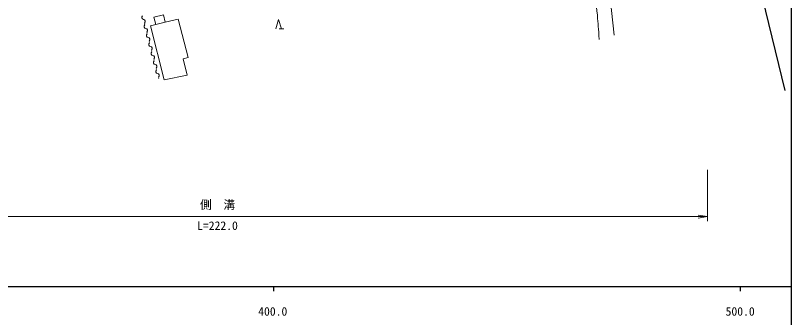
# Model space of a CAD drawing. Units: millimetres, scale not verified. Extents: x 40000 to 680000, y 20000 to 380000.
# Drawn here: x 412722 to 579000, y 198357 to 263109 of the extents above; entities that cross this region are included whole.
import ezdxf
from ezdxf.enums import TextEntityAlignment as Align

# ---------------------------------------------------------------- set-up
doc = ezdxf.new("R2010")
doc.units = ezdxf.units.MM
doc.header["$LTSCALE"] = 1000
for name, color, linetype, lineweight in [('M-BMK-OTRS', 5, 'Continuous', 25), ('M-STR-HTXT', 7, 'Continuous', 13), ('M-TTL-BAND', 7, 'Continuous', 25), ('M-WORK', 1, 'Continuous', 13)]:
    doc.layers.add(name, color=color, linetype=linetype, lineweight=lineweight)
doc.styles.add('ＭＳ ゴシック', font='')
doc.styles.get('ＭＳ ゴシック').set_extended_font_data('MS Gothic')

# ---------------------------------------------------------------- blocks, each defined once
blk = doc.blocks.new('open_arrow')
at = {"color": 0, "linetype": 'Continuous', "lineweight": -2}
blk.add_lwpolyline([(7.5, 1.25), (0, 0), (7.5, -1.25)], dxfattribs=at)

msp = doc.modelspace()

# ---------------------------------------------------------------- linework, layer by layer
at = {"layer": 'M-BMK-OTRS'}
msp.add_line((564028, 302806), (577566, 247025), dxfattribs=at)
at = {"layer": 'M-STR-HTXT'}
for p, q in [((561000, 230000), (561000, 219000)), ((352094, 220000), (561000, 220000))]:
    msp.add_line(p, q, dxfattribs=at)
at = {"layer": 'M-TTL-BAND'}
for p, q in [((579000, 20000), (579000, 370000)), ((40000, 205000), (579000, 205000)), ((468000, 205000), (468000, 204000)), ((568000, 205000), (568000, 204000))]:
    msp.add_line(p, q, dxfattribs=at)
at = {"layer": 'M-WORK'}
for p, q in [((539902, 268921), (541027, 258894)), ((441650, 260865), (442755, 261178)), ((444819, 261668), (447550, 262293)), ((447550, 262293), (449687, 254110)), ((468500, 260223), (469100, 262223)), ((469100, 262223), (469700, 260223)), ((444580, 249305), (441650, 260865)), ((470200, 260223), (469200, 260223)), ((449687, 254110), (448655, 253839)), ((448655, 253839), (449468, 250284)), ((449468, 250284), (444580, 249305))]:
    msp.add_line(p, q, dxfattribs=at)
msp.add_lwpolyline([(442755, 261178), (444819, 261668), (444440, 263265), (442376, 262775)], close=True, dxfattribs=at)
for centre in [(440393, 261318), (440893, 259382), (441393, 257445), (441893, 255509), (442392, 253572), (442892, 251636), (443392, 249699)]:
    msp.add_circle(centre, 50, dxfattribs=at)
for centre, start, end in [((440131, 262671), 117.15068, 271.78991), ((440156, 261903), 297.15068, 91.78991), ((440631, 260734), 117.15068, 271.78991), ((440655, 259966), 297.15068, 91.78991), ((441131, 258798), 117.15068, 271.78991), ((441155, 258029), 297.15068, 91.78991), ((441631, 256861), 117.15068, 271.78991), ((441655, 256093), 297.15068, 91.78991), ((442131, 254925), 117.15068, 271.78991), ((442155, 254156), 297.15068, 91.78991), ((442630, 252988), 117.15068, 271.78991), ((442654, 252220), 297.15068, 91.78991), ((443130, 251052), 117.15068, 271.78991), ((443154, 250283), 297.15068, 91.78991)]:
    msp.add_arc(centre, 384, start, end, dxfattribs=at)
msp.add_open_spline([(534974, 278551), (535873, 274271), (536157, 273086), (536660, 269541), (537011, 267075), (537172, 265688), (537399, 263208), (537588, 261150), (537635, 260472), (537786, 257931)], degree=3, knots=[0, 0, 0, 0, 1, 1, 1, 2, 2, 2, 3, 3, 3, 3], dxfattribs=at)

# ---------------------------------------------------------------- block references
at = {"layer": 'M-STR-HTXT', "xscale": 267, "yscale": 267, "rotation": 180}
msp.add_blockref('open_arrow', (561000, 220000), dxfattribs=at)

# ---------------------------------------------------------------- texts
at = {"layer": 'M-STR-HTXT', "style": 'ＭＳ ゴシック'}
msp.add_text('側\u3000溝', height=1833, dxfattribs=at).set_placement((452265, 221062), align=Align.BOTTOM_LEFT)
msp.add_text('L=222.0', height=1833, dxfattribs=at).set_placement((456002, 216589), align=Align.BOTTOM_CENTER)
at = {"layer": 'M-TTL-BAND', "style": 'ＭＳ ゴシック'}
for s, p in [('400.0', (467844, 198195)), ('500.0', (568000, 198195))]:
    msp.add_text(s, height=1833, dxfattribs=at).set_placement(p, align=Align.BOTTOM_CENTER)

doc.saveas('drawing.dxf')
